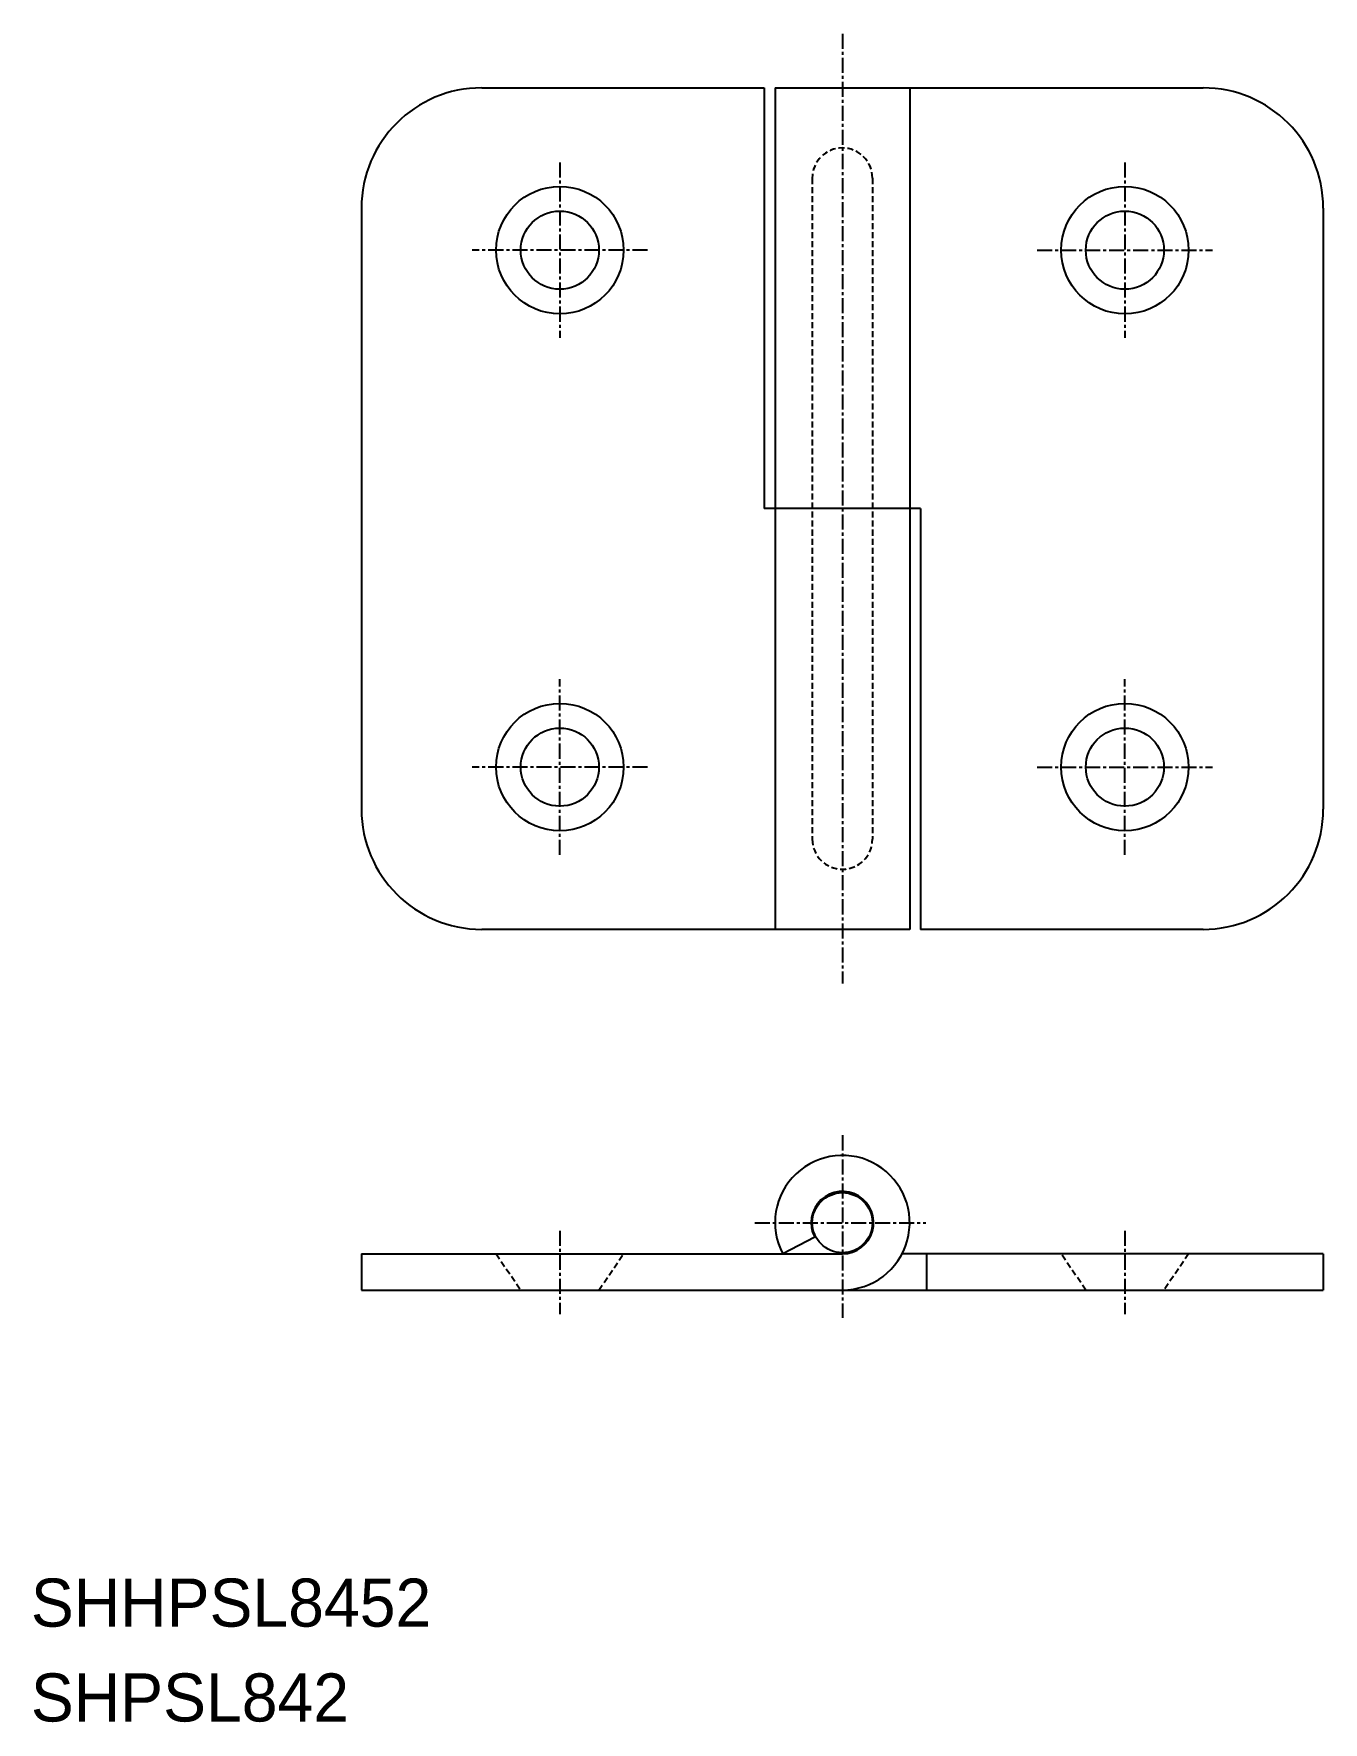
# Model space of a CAD drawing. Extents: x -16266 to -16159, y 328 to 468.
import ezdxf

# ---------------------------------------------------------------- set-up
doc = ezdxf.new("R2010")
doc.units = 0
doc.linetypes.add('CENTER', pattern=[2, 1.25, -0.25, 0.25, -0.25])
doc.linetypes.add('DASHED', pattern=[0.75, 0.5, -0.25])
doc.layers.get('0').update_dxf_attribs({"linetype": 'CONTINUOUS'})
doc.layers.add('CENTER', color=1, linetype='CENTER')

msp = doc.modelspace()

# ---------------------------------------------------------------- linework, layer by layer
at = {"color": 7, "linetype": 'CONTINUOUS'}
for p, q in [((-16229.07, 463.81), (-16205.57, 463.81)), ((-16205.57, 463.81), (-16205.57, 428.81)), ((-16204.67, 463.81), (-16169.07, 463.81)), ((-16204.67, 463.81), (-16204.67, 393.81)), ((-16193.47, 463.81), (-16193.47, 393.81)), ((-16239.07, 453.81), (-16239.07, 403.81)), ((-16159.07, 453.81), (-16159.07, 403.81)), ((-16192.57, 428.81), (-16205.57, 428.81)), ((-16192.57, 428.81), (-16192.57, 393.81)), ((-16193.47, 393.81), (-16229.07, 393.81)), ((-16169.07, 393.81), (-16192.57, 393.81)), ((-16201.37, 368.2), (-16204.03, 366.81)), ((-16239.07, 366.81), (-16199.07, 366.81)), ((-16239.07, 366.81), (-16239.07, 363.81)), ((-16192.07, 366.81), (-16194.11, 366.81)), ((-16192.07, 366.81), (-16192.07, 363.81)), ((-16159.07, 366.81), (-16192.07, 366.81)), ((-16159.07, 366.81), (-16159.07, 363.81)), ((-16239.07, 363.81), (-16192.07, 363.81)), ((-16192.07, 363.81), (-16159.07, 363.81))]:
    msp.add_line(p, q, dxfattribs=at)
at = {"color": 3, "linetype": 'DASHED'}
for p, q in [((-16201.57, 456.31), (-16201.57, 401.31)), ((-16196.57, 456.31), (-16196.57, 401.31)), ((-16227.87, 366.81), (-16225.82, 363.81)), ((-16219.32, 363.81), (-16217.27, 366.81)), ((-16178.82, 363.81), (-16180.87, 366.81)), ((-16170.27, 366.81), (-16172.32, 363.81))]:
    msp.add_line(p, q, dxfattribs=at)
at = {"color": 7, "linetype": 'CONTINUOUS'}
for centre, radius in [((-16222.57, 450.31), 5.3), ((-16175.57, 450.31), 5.3), ((-16222.57, 450.31), 3.25), ((-16175.57, 450.31), 3.25), ((-16222.57, 407.31), 5.3), ((-16175.57, 407.31), 5.3), ((-16222.57, 407.31), 3.25), ((-16175.57, 407.31), 3.25), ((-16199.07, 369.41), 2.5)]:
    msp.add_circle(centre, radius, dxfattribs=at)
for centre, radius, start, end in [((-16229.07, 453.81), 10, 90, 180), ((-16169.07, 453.81), 10, 0, 90), ((-16229.07, 403.81), 10, 180, 270), ((-16169.07, 403.81), 10, 270, 0), ((-16199.07, 369.41), 5.6, 270, 207.664), ((-16199.07, 369.41), 2.6, 270, 207.664)]:
    msp.add_arc(centre, radius, start, end, dxfattribs=at)
at = {"color": 3, "linetype": 'DASHED'}
for centre, start, end in [((-16199.07, 456.31), 0, 180), ((-16199.07, 401.31), 180, 0)]:
    msp.add_arc(centre, 2.5, start, end, dxfattribs=at)
at = {"layer": 'CENTER', "color": 1, "linetype": 'CENTER'}
for p, q in [((-16199.07, 468.31), (-16199.07, 389.31)), ((-16222.57, 457.61), (-16222.57, 443.01)), ((-16175.57, 457.61), (-16175.57, 443.01)), ((-16215.27, 450.31), (-16229.87, 450.31)), ((-16182.87, 450.31), (-16168.27, 450.31)), ((-16222.57, 400.01), (-16222.57, 414.61)), ((-16175.57, 400.01), (-16175.57, 414.61)), ((-16215.27, 407.31), (-16229.87, 407.31)), ((-16182.87, 407.31), (-16168.27, 407.31)), ((-16199.07, 376.68), (-16199.07, 361.5)), ((-16206.35, 369.41), (-16192.12, 369.41)), ((-16222.57, 368.74), (-16222.57, 361.81)), ((-16175.57, 368.74), (-16175.57, 361.81))]:
    msp.add_line(p, q, dxfattribs=at)

# ---------------------------------------------------------------- texts
at = {"color": 7, "linetype": 'CONTINUOUS'}
for s, p in [('SHHPSL8452', (-16266.57, 335.81)), ('SHPSL842', (-16266.57, 327.92))]:
    msp.add_text(s, height=4, dxfattribs=at).set_placement(p)

doc.saveas('drawing.dxf')
